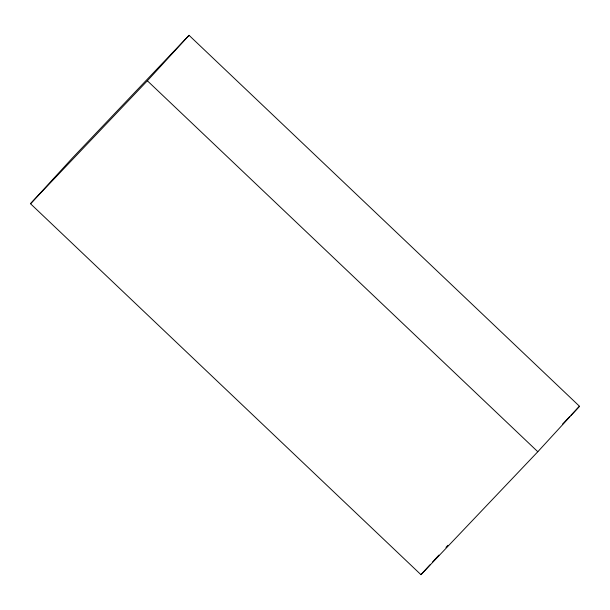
<?xml version="1.0" encoding="UTF-8"?>
<svg xmlns="http://www.w3.org/2000/svg" width="610" height="610" viewBox="0 0 610 610"><rect width="100%" height="100%" fill="white"/><g stroke="black" fill="none" stroke-linecap="round" stroke-linejoin="round"><path stroke-width="0.91" d="M30.5 203.725L72.186 158.264L189.047 35.319L579.5 406.275L537.814 451.736L420.953 574.681L30.5 203.725L147.361 80.779L189.047 35.319M420.953 574.681L429.936 564.89M432.498 562.092L438.91 555.1M445.963 547.406L447.885 545.309M562.428 424.24L569.649 416.638M570.968 415.257L579.5 406.275M147.361 80.779L537.814 451.736"/></g></svg>
